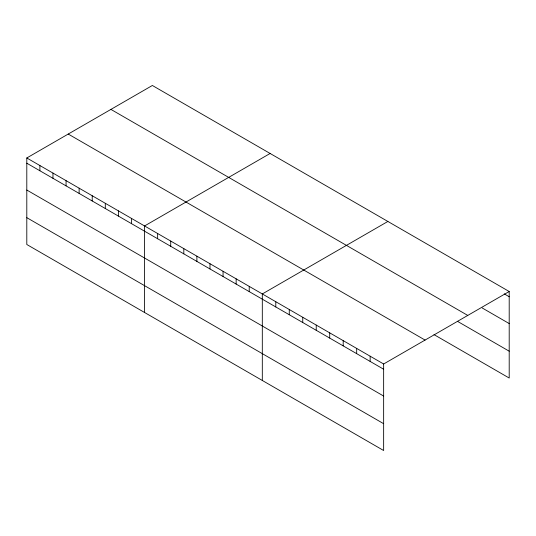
<?xml version="1.0" encoding="UTF-8"?>
<svg xmlns="http://www.w3.org/2000/svg" width="536" height="536" viewBox="0 0 536 536"><rect width="100%" height="100%" fill="white"/><g stroke="black" fill="none" stroke-linecap="round" stroke-linejoin="round"><path stroke-width="0.8" d="M26.8 157.973L383.642 363.991L383.642 450.515L26.8 244.496L26.8 157.973L152.358 85.485L509.2 291.504L509.2 378.027L433.993 334.605M270.117 153.47L144.559 225.958L144.559 312.488M387.876 221.455L262.312 293.949L262.312 380.473M383.642 363.991L509.2 291.504M504.235 293.869L509.2 296.736M482.239 307.992L509.2 323.563M110.925 109.404L467.767 315.423M457.409 321.299L509.2 351.201M68.233 134.054L425.075 340.072M26.8 163.205L383.642 369.224M26.8 190.032L383.642 396.05M26.8 217.67L383.642 423.695M370.155 356.212L370.155 361.445M356.675 348.427L356.675 353.66M343.194 340.641L343.194 345.874M329.714 332.863L329.714 338.095M316.233 325.077L316.233 330.31M302.753 317.299L302.753 322.531M289.273 309.513L289.273 314.746M275.792 301.728L275.792 306.961M249.227 286.392L249.227 291.624M236.148 278.841L236.148 284.073M223.063 271.283L223.063 276.516M209.978 263.732L209.978 268.965M196.893 256.175L196.893 261.407M183.808 248.624L183.808 253.856M170.723 241.066L170.723 246.299M157.638 233.515L157.638 238.748M131.474 218.407L131.474 223.639M118.389 210.856L118.389 216.088M105.304 203.298L105.304 208.531M92.219 195.747L92.219 200.98M79.134 188.19L79.134 193.422M66.055 180.639L66.055 185.871M52.97 173.081L52.97 178.314M39.885 165.53L39.885 170.763"/></g></svg>
